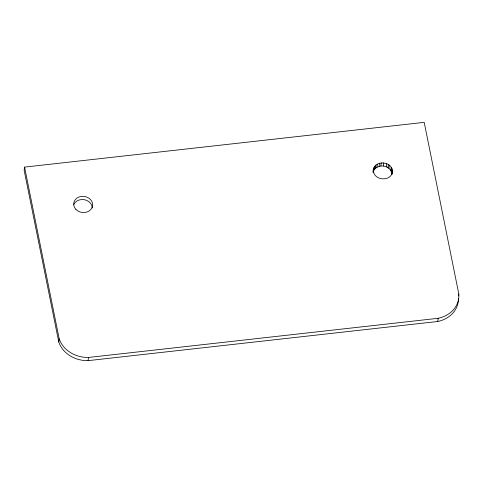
<?xml version="1.0" encoding="UTF-8"?>
<svg xmlns="http://www.w3.org/2000/svg" width="483" height="483" viewBox="0 0 483 483"><rect width="100%" height="100%" fill="white"/><g stroke="black" fill="none" stroke-linecap="round" stroke-linejoin="round"><path stroke-width="0.72" d="M458.572 295.952L458.82 294.038L424.201 122.35L24.567 167.106L24.15 170.3L58.769 341.988A28.582 24.271 7.4 0 0 88.075 360.65L437.755 321.491A28.582 24.271 7.4 0 0 458.464 298.609M58.769 341.988L59.18 338.788L24.567 167.106M88.075 360.65L88.486 357.456A28.582 24.271 7.4 0 1 59.18 338.788M373.105 172.353C372.145 158.69 395.36 160.634 392.124 173.856M373.202 172.31L373.981 167.752M373.564 170.946L374.428 169.575L374.838 166.381M374.428 169.575L375.496 168.319L375.907 165.126M375.496 168.319L376.921 167.353L377.338 164.16M376.921 167.353L379.089 166.424L379.499 163.23M379.089 166.424L380.864 166.013L381.28 162.819M391.93 174.605C392.063 169.968 387.68 166.496 383.345 166.019L383.762 162.819M386.315 166.834L386.726 163.64M387.964 167.631L388.38 164.437M388.924 168.326L389.34 165.132M390.777 170.505L391.194 167.305M391.562 171.966L391.973 168.772M391.882 173.542L392.293 170.348M437.755 321.491L438.172 318.291A28.582 24.271 7.4 0 0 458.82 294.038M392.371 171.936C390.838 182.429 372.665 180.394 373.437 169.799M88.486 357.456L438.172 318.291M380.864 166.013L383.345 166.019M73.839 204.514A9.527 8.09 7.4 0 1 84.44 199.708A9.527 8.09 7.4 0 1 92.265 207.992M75.873 209.368A9.527 8.09 7.4 0 0 92.096 207.551A9.527 8.09 7.4 0 0 81.549 196.388A9.527 8.09 7.4 0 0 75.873 209.368"/></g></svg>
